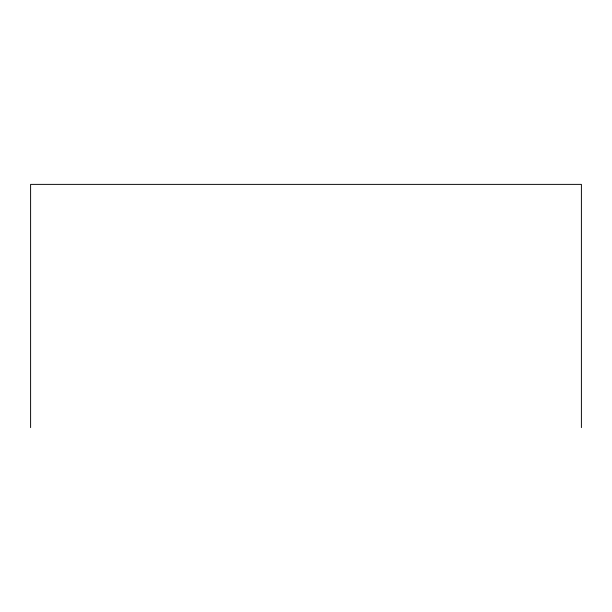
<?xml version="1.0" encoding="UTF-8"?>
<svg xmlns="http://www.w3.org/2000/svg" width="612" height="612" viewBox="0 0 612 612"><rect width="100%" height="100%" fill="white"/><g stroke="black" fill="none" stroke-linecap="round" stroke-linejoin="round"><path stroke-width="0.92" d="M581.4 427.62L581.4 184.38L30.6 184.38L30.6 427.62"/></g></svg>
